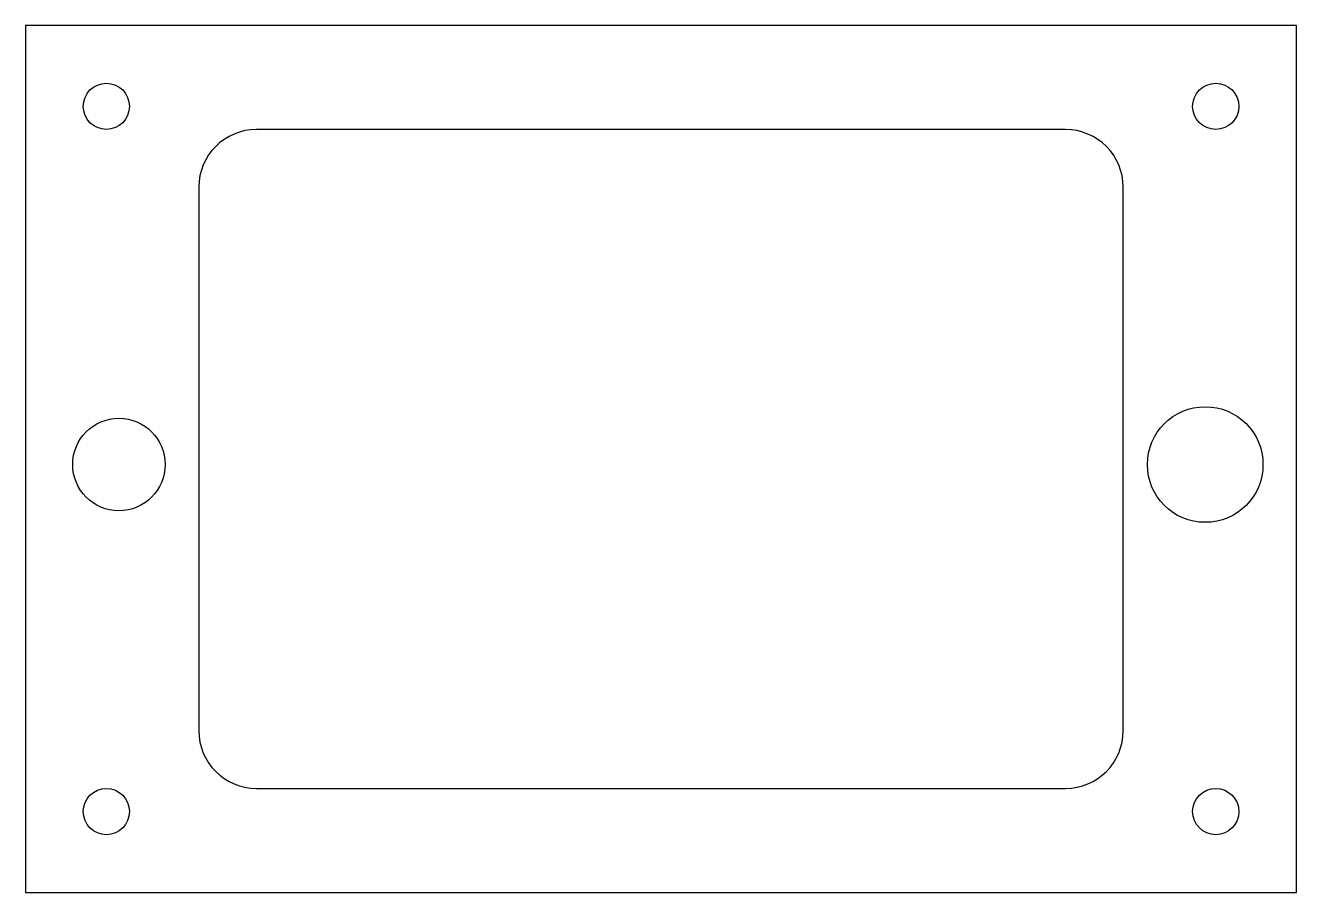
# Model space of a CAD drawing. Header units: millimetres. Extents: x -749 to -639, y 859 to 934.
import ezdxf

# ---------------------------------------------------------------- set-up
doc = ezdxf.new("R2010")
doc.units = ezdxf.units.MM

msp = doc.modelspace()

# ---------------------------------------------------------------- linework, layer by layer
at = {"color": 7, "linetype": 'Continuous', "lineweight": 25}
for p, q in [((-748.86, 934.06), (-748.86, 859.06)), ((-638.86, 934.06), (-748.86, 934.06)), ((-638.86, 859.06), (-638.86, 934.06)), ((-658.86, 925.06), (-728.86, 925.06)), ((-733.86, 920.06), (-733.86, 873.06)), ((-653.86, 873.06), (-653.86, 920.06)), ((-728.86, 868.06), (-658.86, 868.06)), ((-748.86, 859.06), (-638.86, 859.06))]:
    msp.add_line(p, q, dxfattribs=at)
for centre, radius in [((-741.86, 927.06), 2), ((-645.86, 927.06), 2), ((-646.77, 896.08), 5), ((-740.77, 896.08), 4), ((-741.86, 866.06), 2), ((-645.86, 866.06), 2)]:
    msp.add_circle(centre, radius, dxfattribs=at)
for centre, start, end in [((-728.86, 920.06), 90, 180), ((-658.86, 920.06), 0, 90), ((-728.86, 873.06), 180, 270), ((-658.86, 873.06), 270, 0)]:
    msp.add_arc(centre, 5, start, end, dxfattribs=at)

doc.saveas('drawing.dxf')
